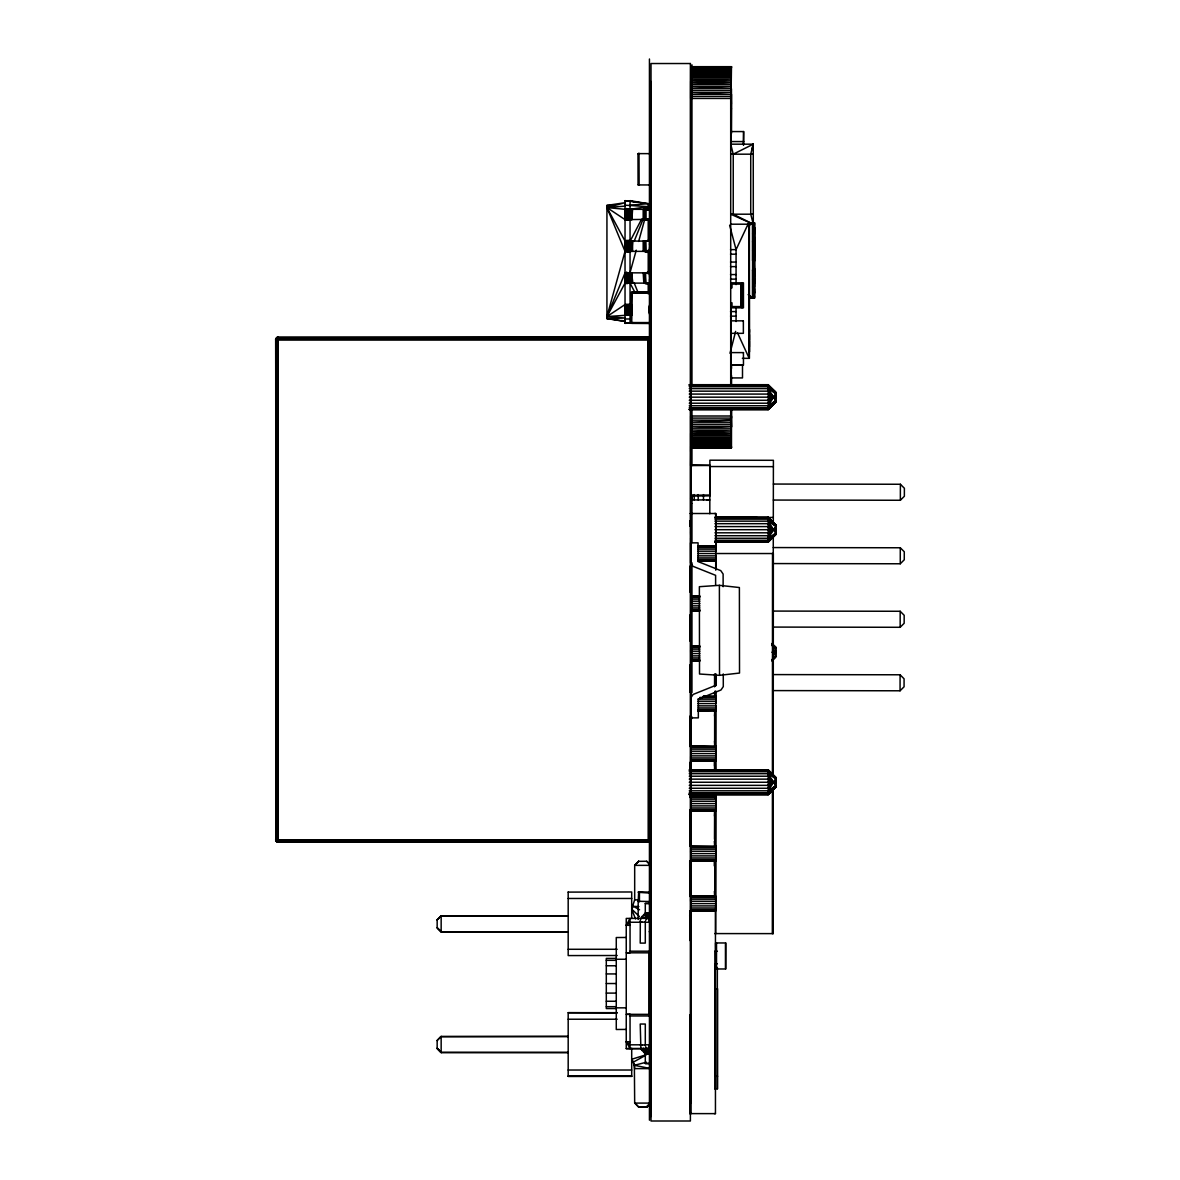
<?xml version="1.0" encoding="UTF-8"?>
<svg xmlns="http://www.w3.org/2000/svg" width="1180" height="1180" viewBox="0 0 1180 1180"><rect width="100%" height="100%" fill="white"/><g stroke="black" fill="none" stroke-linecap="round" stroke-linejoin="round"><path stroke-width="1.5" d="M689.71 894.411L690.064 891.077L690.064 896.431M689.976 861.061L689.725 866.061L690.079 860.707M689.754 796.058L689.828 797.473L689.754 792.724M689.769 762.708L690.123 766.041L690.123 762.472M715.537 911.093L691.038 911.078L690.949 1113.61L689.858 1113.61L689.902 1014.844M689.931 940.534L689.946 911.078M689.813 896.431L689.725 861.061M689.858 810.704L690.079 846.414M689.858 796.412L690.005 792.724M690.02 770.26L689.872 762.472M689.858 746.424L690.049 716.039M690.049 692.35L690.064 664.709M690.094 614.706L689.828 641.02M690.094 592.331L690.108 566.002M690.138 526.339L690.049 520.646L690.389 526M690.049 910.709L689.695 916.078M690.094 810.704L689.74 816.058L689.799 809.628L690.005 811.058M690.108 796.412L690.108 792.842M690.138 746.394L689.784 741.04L689.784 746.424M730.7 98.442L690.698 98.442L690.743 66.685L731.467 66.685L730.863 109.578M690.507 526L690.462 520.646M690.728 810.704L691.082 816.058L690.979 810.704M715.788 796.441L715.788 809.642L690.831 809.628C690.713 813.271 690.934 793.83 690.787 797.473L715.832 797.488L715.847 796.072M690.743 796.412L690.743 792.842M690.772 741.04L691.111 766.041L691.126 741.04M690.875 697.454L691.141 691.038M691.156 666.036L691.17 641.02M690.846 526L690.787 513.506M690.787 916.078L690.698 891.077L691.038 916.078M690.816 841.06L690.713 866.061L691.067 841.06M690.993 796.412L690.846 792.724M691.038 696.392L690.89 691.038M690.905 666.036L691.067 641.02M691.082 616.019L691.082 591.018M691.097 566.017L691.097 562.432M691.052 526L691.052 513.506M690.728 909.647L690.743 905.901L690.772 909.647L715.788 909.662L715.714 907.995L690.772 907.981L690.772 905.901L715.773 905.915C715.655 921.963 715.818 888.658 715.714 899.19L690.772 899.175L690.713 901.255L691.067 861.061M690.816 861.061L715.744 861.076L715.773 855.898L690.802 855.884L690.743 861.061L715.744 861.076L715.818 846.075L715.729 851.252L690.802 851.237L690.772 849.158L691.082 811.058L715.596 811.073M691.097 796.058L715.847 796.441L690.831 796.426L691.097 792.724M691.111 769.625L691.111 761.041L715.611 761.056M715.788 760.687L715.847 751.232L690.846 751.218L691.126 716.039M699.828 651.213L690.89 651.198L691.185 611.019M699.843 601.195L690.92 601.195L691.2 562.683M691.215 541L691.229 513.506L690.138 513.506L715.803 513.521L715.818 570.043M714.564 896.446L714.564 891.077L714.815 896.446M714.578 866.076L714.578 860.721M714.593 846.429L714.593 841.075M714.49 839.29L714.608 810.719M714.608 796.426L714.505 792.739M714.52 770.275L714.623 760.702M714.638 746.409L714.652 710.699M714.652 696.407L714.564 692.365M714.564 686.834L714.564 673.942M714.505 811.073L714.815 809.642L714.505 816.073M714.755 792.739L714.815 797.488M714.903 710.699L714.549 716.053M714.815 692.719L714.874 696.053M714.844 896.874L714.859 860.146M714.874 847.299L714.888 810.572M714.888 797.724L714.888 794.052M714.903 770.186L714.918 760.997M714.918 746.306L714.933 711.422M714.947 696.731L714.947 691.229M714.947 685.713L714.947 674.709M689.858 1113.61L715.449 1113.625L715.449 910.739M715.449 896.446L715.464 860.721M715.478 846.429L715.493 810.719M715.493 796.426L715.596 792.739M715.611 769.64L715.508 760.702M715.523 746.409L715.537 710.699M715.537 696.407L715.641 692.719M715.655 685.683L715.655 674.975M715.7 569.601L715.714 561.031L698.206 561.016M715.788 551.016L715.67 513.521L714.638 513.506M715.567 942.953L715.773 968.972L716.525 968.972L716.511 942.953M715.847 792.739L715.655 933.587L714.829 933.587L773.165 933.616L773.225 788.565M715.729 770.186L715.788 691.052M715.773 685.727L715.773 674.709M715.876 942.953L715.891 968.972L725.449 968.972L725.449 942.967L715.773 942.953M715.803 699.15L715.832 696.053L715.876 703.546L698.014 703.546M725.833 968.972L725.877 942.967M730.759 66.685L730.759 109.578L730.745 108.088M730.745 410.448L730.759 447.766M730.818 356.463L730.803 354.074L730.803 363.617L730.803 361.228M730.936 410.448L730.759 427.13L730.936 408.693M730.803 384.252L730.803 380.108M730.966 425.641L731.143 410.448L731.467 427.13L731.143 408.678M731.231 133.34L731.467 88.81M731.275 421.57L731.349 410.448M731.512 416.009L731.467 447.766L690.743 447.766L690.698 416.009L730.7 416.009M754.566 260.397L752.604 260.397L752.634 222.755L754.581 222.755L754.581 298.053L748.917 298.053M753.887 240.735L753.902 227.784L753.932 246.502M752.604 260.397L754.507 250.662L752.604 241.576L754.507 241.576L753.902 293.009L753.238 266.193L754.507 260.397L754.536 222.755M753.887 254.615L754.566 237.342L754.566 268.848M772.413 788.565L772.34 933.616L773.165 933.616M772.413 775.702L772.517 553.538L773.342 553.538L773.239 775.702M650.696 296.298L650.667 218.61M650.372 327.686L650.667 218.359L650.696 223.536M650.372 772.738L650.696 641.891M690.787 517.902L690.787 515.822M691.672 494.582L691.657 499.922L690.831 499.922L690.846 494.582M690.816 755.864L690.787 761.041L690.772 755.864L715.847 755.879M690.861 655.859L690.831 661.021L690.816 655.859L699.814 655.859M699.932 611.019L690.861 611.019L690.89 605.841L699.843 605.841M699.858 597.449L690.92 597.434L690.92 601.195L690.875 596.018L699.858 596.402M690.728 851.237L690.757 847.491L715.818 847.506M694.209 499.937L694.209 494.597M698.206 499.937L698.206 494.597M703.472 499.937L703.487 494.612M709.667 495.01L691.244 495.29M709.8 513.728L709.888 460.2L773.402 460.303L773.298 523.802M714.815 989.224L714.859 963.765L717.366 963.765M715.065 988.766L714.918 1076.278L717.602 1076.278M715.08 1088.786L715.095 1076.278M715.213 963.765L715.242 951.257M715.876 555.854L715.95 561.031L715.906 555.854L698.073 555.839M698.088 551.193L715.936 551.193L715.891 546.016M715.759 801.25L715.773 797.488L715.803 801.25L690.816 801.235M715.847 751.232L715.803 746.055M715.803 701.23L715.876 697.469L699.814 697.469M715.788 899.19L715.714 901.269L690.772 901.255M717.278 1088.786L717.351 967.408M730.759 87.32L731.054 109.578M730.745 88.81L730.863 87.32L730.936 104.017M731.04 92.881L731.054 87.32M731.29 367.408L731.29 384.931M754.522 232.165L754.536 227.784L752.619 227.784M773.003 714.343L773.077 659M773.106 644.487L773.284 535.602M773.033 690.595L900.06 690.787L900.089 674.783L773.062 674.591M773.136 627.082L900.163 627.288L900.178 611.27L773.165 611.078M773.239 563.568L900.266 563.775L900.281 547.771L773.269 547.564M773.342 500.055L900.355 500.261L900.384 484.257L773.357 484.051M650.696 250.101L650.534 264.925L650.682 218.079M650.696 835.381L650.696 893.688M690.698 465.864L690.787 445.966M690.713 465.481L690.802 445.819M690.698 534.57L690.698 433.325M715.818 753.563L715.862 746.439L690.802 746.04L690.772 751.218L690.846 749.138L715.847 749.153M690.728 849.158L690.743 847.491M690.713 899.175L690.787 897.493L715.788 897.508M715.921 551.193L715.744 540.838L715.965 546.399L698.103 546.384M697.955 711.038L715.832 710.67L715.847 705.876L698.014 705.861M650.534 913.792L650.696 885.59L650.696 925.71M650.49 1015.036L650.372 1034.462L650.696 839.128M650.534 1088.978L650.372 1117.239L650.696 1026.6M690.787 519.584L690.772 521M715.788 747.486L715.876 746.055M715.773 811.073L715.818 805.896L690.816 805.881M730.951 88.81L731.261 87.32M731.364 108.088L731.261 109.578L731.04 104.017M731.054 427.13L731.04 421.57M650.696 248.036L650.534 264.925L650.696 244.216M650.696 940.401L650.696 871.563M690.698 451.571L690.728 446.232M754.536 298.053L754.522 288.643M650.534 264.925L650.696 246.296M650.372 928.483L650.534 909.161M650.372 1038.503L650.696 1095.424M650.534 1083.52L650.534 1064.183M690.743 550.072L691.008 526.605L690.698 532.505M646.905 251.163L650.696 251.163L650.534 253.626L650.372 238.626M650.564 292.109L650.623 323.364L631.507 323.32L650.239 323.394L650.696 292.581M650.534 310.856L650.372 323.984L650.696 304.381C648.41 303.555 648.41 315.709 650.696 314.883M690.846 650.298L691.008 639.678L691.008 667.172L690.698 650.298M699.902 661.036L691.156 661.021L690.89 696.407L691.008 689.681M691.008 767.192L691.008 739.698L691.008 817.209M690.846 850.81L691.008 839.717L691.008 867.212L690.698 850.81M650.696 293.097L650.696 318.969M650.696 298.879L650.372 323.364L650.121 292.965L631.698 293.038L631.757 322.568L650.121 322.568M691.451 447.766L691.465 446.674L695.109 446.63M650.446 218.389L650.534 221.869L650.696 219.377L625.031 219.598L606.933 207.577L625.031 202.695L606.933 205.409L606.933 318.6L625.031 321.462L621.742 320.429M649.561 308.024L649.678 304.588L650.696 304.602L650.696 293.274M650.372 323.984L650.239 304.396M650.372 884.307L650.696 908.187M699.843 646.404L690.846 646.021L690.861 651.198M690.846 899.072L691.008 889.72L691.008 917.229L690.698 899.072M690.802 896.077L715.729 896.092M714.844 746.055L714.534 741.055M714.8 846.075L714.49 841.075M650.239 283.126L650.534 270.382L650.696 272.875L625.09 272.831L606.933 316.565L625.031 318.025L606.933 318.6M650.239 314.883L650.372 292.109L631.639 292.153M650.696 246.119L650.696 278.436M625.031 206.117L606.933 207.577L625.031 251.34L606.933 316.565L631.89 314.868L631.256 304.588L625.798 304.588L625.282 314.868L625.533 304.588M650.696 158.71L650.534 164.949L650.372 153.017L650.667 165.244M690.934 495.541L690.698 498.668M650.696 895.9L650.534 902.803M649.561 244.511L649.988 241.074M649.561 276.268L649.988 272.831M690.698 762.029L690.698 756.572M650.696 151.719L650.534 156.099L650.696 154.256M640.224 922.111L645.298 922.14L645.298 943.1L640.224 943.1L640.312 920.194L641.92 916.565M630.813 314.868L626.049 314.883L626.049 304.588L626.433 314.883L626.433 304.588L626.801 314.883L627.76 304.588L628.276 314.883L628.276 304.588L631.315 304.588L631.256 314.883L628.837 314.883M650.696 337.259L650.696 305.517M646.935 209.317L644.472 209.332L643.823 219.613L643.823 209.332M646.935 241.074L644.472 241.074L643.823 251.369L643.823 241.074M646.935 272.831L644.472 272.831L643.823 283.126L643.189 272.831M650.372 285.383L650.239 272.831M650.372 317.14L650.239 314.677M634.678 899.735L631.698 909.19L635.504 918.91M753.932 253.213L754.522 237.342M649.87 907.154L650.696 899.735M649.87 1027.854L650.696 1020.331M690.698 577.92L690.787 562.55L691.2 566.017M649.443 337.495L276.356 337.893L277.477 337.259L648.838 337.259L648.838 339.663L275.619 339.663L650.696 339.663L650.357 338.424L648.189 337.17L648.189 842.255L650.696 839.762L275.619 839.762L275.958 841.015L278.126 842.255L278.126 337.17L275.707 339.014L276.356 841.532L275.958 338.424L648.189 338.424L648.838 842.181L277.477 842.181L649.443 841.93M754.507 260.397L752.604 270.146L752.634 298.053L748.268 294.735M649.959 839.762L650.357 841.015L650.608 839.762M645.298 912.922L650.372 912.922L649.074 916.668L645.519 920.341M650.372 912.922L649.074 916.639L644.663 914.087L649.959 914.942L650.372 913.04L645.047 913.644L649.959 914.942L647.761 917.937L641.92 916.713L645.047 913.467M753.297 214.2L730.73 214.2L753.238 224.2L733.237 214.2L733.237 154.182L753.238 144.181L750.731 154.182L750.731 214.2L753.297 224.2L730.73 224.2M752.044 149.181L753.297 144.181L730.73 144.181L733.237 154.182M730.007 353.277L735.642 331.388M630.622 272.831L630.622 283.126L629.987 272.831L636.256 250.175M638.646 241.458L644.87 218.816M647.26 210.114L648.218 206.633L625.031 205.173M275.707 839.762L275.958 841.015L276.356 839.762M649.959 339.663L650.357 338.424L650.608 339.663M634.088 241.413L643.498 218.226M646.861 209.937L648.218 206.633L630.046 209.303L630.622 219.613L630.622 209.332M650.372 323.32L650.18 322.243M748.43 223.344L736.069 249.629L736.069 284.616M631.197 322.951L631.256 292.404L650.696 292.109M638.174 901.417L638.69 891.756M650.696 901.313L649.413 901.83L650.696 901.417M650.623 323.084L631.197 322.76L631.89 292.832M641.61 219.156L630.179 241.074M646.566 209.76L648.218 206.633L644.014 209.627M625.031 283.097L606.933 316.565L625.031 304.573L631.89 304.588L631.89 314.883M630.046 925.297L626.241 925.297L630.046 918.423L630.046 952.806L626.241 952.806L649.103 952.821L649.103 1014.358L626.241 1014.328L630.046 1014.358M633.35 906.211L631.698 909.087L639.442 916.55M689.253 405.743L768.21 405.743L775.717 393.751L768.21 386.627L689.253 386.627M714.962 538.257L768.21 538.257L775.717 526.28L768.21 521.147L714.962 521.147M689.253 790.807L768.21 790.807L775.717 778.83L768.21 771.69L689.253 771.69M689.253 403.206L768.21 403.206L771.956 397.173L768.21 391.155L689.253 391.155M714.962 535.72L768.21 535.72L771.956 529.702L768.21 523.684L714.962 523.684M689.253 788.269L768.21 788.269L771.956 782.252L768.21 776.219L689.253 776.219M689.253 400.286L768.21 400.286L770.157 397.173L768.21 394.076L689.253 394.076M714.962 532.814L768.21 532.814L770.157 529.702L768.21 526.59L714.962 526.59M689.253 785.364L768.21 785.364L770.157 782.252L768.21 779.139L689.253 779.139M714.52 761.056L714.52 766.056M714.475 861.076L714.475 866.076M648.189 841.532L649.443 839.762M768.21 403.206L775.717 394.769L774.714 397.173L775.717 399.592L768.21 391.155M768.21 535.72L775.717 527.298L774.714 529.702L775.717 532.106L768.21 523.684M768.21 788.269L775.717 779.833L774.714 782.252L775.717 784.656L768.21 776.219M689.253 409.062L768.21 409.062L775.717 401.406L768.21 407.734L689.253 407.734M772.708 658.189L775.717 656.449L771.956 660.549M644.177 1052.486L647.761 1048.873L649.074 1050.466L650.372 1054.05L645.298 1054.065M638.69 1107.002L646.684 1106.899L650.696 1102.887L646.684 1107.091L638.69 1107.091L634.678 1102.887L638.69 1107.091M650.18 293.274L650.696 292.714L631.197 292.714L631.698 293.274M631.698 322.184L631.507 323.335M714.962 542.181L768.21 542.181L775.717 534.688L775.717 524.716L768.21 517.224L714.962 517.224M437.161 919.795L441.158 915.798L568.185 915.798L441.158 915.842L437.161 919.854L441.158 915.754L441.158 931.861L568.185 931.817L441.158 931.802L437.161 927.863L437.161 919.751M771.956 660.962L775.717 657.216L775.717 647.23L771.956 643.498M437.161 1040.598L441.158 1036.335L437.161 1040.347L437.161 1048.607L441.158 1052.604L568.185 1052.59M689.253 794.73L768.21 794.73L775.717 787.237L775.717 777.251L768.21 769.773L689.253 769.773M646.684 1106.884L650.696 1102.887L646.684 1107.091M900.355 500.261L904.367 496.264L904.382 488.255L900.384 484.257M900.266 563.775L904.264 559.777L904.278 551.768L900.281 547.771M900.163 627.288L904.16 623.291L904.175 615.282L900.178 611.27M900.06 690.787L904.072 686.79L904.072 678.795L900.089 674.783M689.253 384.695L768.21 384.695L775.717 392.188L775.717 402.174L768.21 408.487L771.956 404.755M691.421 465.569L709.387 465.466M775.717 534.23L768.21 541.989L714.962 541.989M650.623 901.55L638.174 901.284M768.21 407.734L775.717 400.595L768.21 388.618L689.253 388.618M768.21 409.062L775.717 401.938L768.21 409.652L689.253 409.652M714.962 540.263L768.21 540.263L775.717 533.124L768.21 521.147L775.717 525.484L768.21 517.814L714.962 517.814M775.717 534.452L768.21 541.591L714.962 541.591M689.253 773.697L768.21 773.697L775.717 785.673L768.21 792.812L689.253 792.812M689.253 794.14L768.21 794.14L775.717 787.001L768.21 792.812L775.717 786.47M775.717 534.688L768.21 541.591L775.717 533.921L768.21 540.263M768.21 794.14L775.717 787.237M768.21 408.487L775.717 401.702M771.956 660.151L775.717 656.759M689.253 793.565L768.21 793.565L775.717 786.78M768.21 793.565L775.717 787.163L768.21 794.524L689.253 794.524M771.956 659.62L775.717 656.449M748.43 226.221L751.203 223.905M768.21 400.286L771.956 397.173L768.21 394.076M768.21 532.814L771.956 529.702L768.21 526.59M768.21 785.364L771.956 782.252L768.21 779.139M650.239 282.92L646.905 282.92M626.241 925.297L630.046 922.244L642.171 922.244M276.356 339.663L278.126 338.424M768.21 405.743L775.717 400.595M768.21 538.257L775.717 533.124M772.708 657.702L775.717 655.652L773.519 652.23L775.717 648.808L772.708 646.743M768.21 790.807L775.717 785.673M650.696 892.301L649.413 893.054L638.174 892.301M649.87 1061.292L650.696 1068.608L634.368 1065.304L633.35 1062.118L645.77 1055.245M691.17 464.876L691.111 496.116M648.838 337.259L276.872 337.495L278.126 337.893M277.477 842.181L648.838 842.181M278.126 841.532L276.872 841.93L276.872 339.663L278.126 339.014L278.126 841.532L276.872 839.762M631.698 1059.271L645.593 1054.935M634.368 1065.304L646.419 1062.192M641.92 1050.392L640.888 1048.622L641.92 1050.215L647.761 1048.873M276.872 337.495L278.126 337.259M633.675 322.745L625.031 323.364L625.031 200.644L648.218 203.697L630.046 205.173M633.675 322.642L630.046 323.364L630.046 200.644L648.218 203.697M719.52 675.329L739.521 673.057L739.388 587.537L719.387 585.324L699.371 586.696L699.519 674.016L719.52 675.329L719.387 585.324M730.7 408.664L730.7 420.154L690.698 422.204L730.7 422.204M726.025 67.85L731.482 67.776L690.728 68.381M650.623 153.695L649.413 153.695M639.442 184.877L638.174 184.935L638.247 153.621M630.813 219.598L628.837 219.613L628.837 209.332L628.276 219.613L628.276 209.317L631.315 209.317L631.256 219.613L625.798 219.613L625.798 209.317L631.315 209.317L631.89 219.613L632.583 209.332M631.89 272.831L632.583 283.126L631.89 272.831L631.89 283.126L631.256 272.831L625.798 272.831L626.049 283.126L631.315 283.126L631.256 272.831L628.276 272.831L628.276 283.126L630.813 283.112M649.988 209.126L646.684 209.126M649.988 219.406L646.788 219.406M646.684 240.882C652.968 237.372 652.776 256.901 644.472 251.369L644.472 241.074L649.678 241.074M646.788 251.163L649.988 251.163M646.684 272.639C652.968 269.129 652.776 288.658 644.472 283.126L644.472 272.831L649.678 272.831M646.788 282.92L649.988 282.92M691.465 66.758L731.467 66.758L690.743 66.758L730.745 66.965M691.465 447.692L731.467 447.486L690.743 447.486L730.745 447.692M650.18 153.621L649.413 153.621L650.696 153.636L650.431 184.95L649.413 184.877L650.313 184.877M649.988 209.332L644.472 209.332L644.472 219.613L646.935 219.613M627.76 241.074L628.276 251.369L631.315 251.369L631.256 241.074C621.536 236.207 623.881 256.842 630.813 251.355M644.472 251.369L647.51 251.369M644.472 283.126L647.51 283.126M644.472 219.613L649.988 219.613M644.472 272.831L648.027 272.831M690.743 66.965L731.467 66.965M690.743 67.304L731.467 67.304M730.73 69.104L690.728 69.104L730.73 69.974L690.728 69.974L730.73 70.948L690.728 70.948L730.73 72.039L690.713 72.039L730.73 73.248L690.713 73.248M690.713 74.576L730.715 74.576M690.713 75.992L730.715 75.992L690.713 77.511L730.715 77.511M690.713 79.119L730.715 79.119L690.698 80.8L730.715 80.8L690.698 82.57L730.715 82.57L690.698 84.4L730.715 84.4M690.698 86.302L730.7 86.302L690.698 88.235L730.7 88.235M690.698 90.226L730.7 90.226M690.698 92.246L730.7 92.246L690.698 94.297L730.7 94.297L730.7 385.167M690.698 96.377L730.7 96.377M731.01 141.571L743.71 141.571M650.696 153.636L638.174 153.621L639.442 153.621L638.69 153.621L638.69 184.95L638.557 153.621M730.73 154.182L753.297 154.182M650.696 164.271L650.372 153.017M650.534 174.271L650.637 209.509M638.174 184.935L650.696 184.95M625.031 200.777L630.046 200.777M650.372 206.869L650.46 210.011M646.905 209.126L650.696 209.126M625.282 251.355L625.164 241.074L625.533 251.369L625.031 241.074L606.933 207.577L625.031 209.303L650.696 209.332M625.09 219.598L630.371 219.598M644.472 209.332L644.973 219.613L650.696 219.628M752.619 224.038L754.536 224.038M754.551 232.165L754.536 227.784L754.566 237.342M752.604 233.773L754.522 233.773M646.905 240.882L650.696 240.882M650.696 241.089L625.031 241.074M730.538 249.629L736.069 249.629L729.624 225.188M752.604 250.662L754.507 250.662M625.09 251.355L650.696 251.369M730.538 254.187L736.069 254.187M730.538 262.063L736.069 262.063M730.538 266.621L736.069 266.621M754.507 270.146L752.604 270.146L754.507 279.232L752.604 279.232M646.905 272.639L650.696 272.639M730.538 274.571L736.069 274.571M754.566 276.71L753.932 251.959M730.538 279.129L736.069 279.129M730.759 282.831L743.444 282.831L743.444 307.832L730.759 307.832M650.696 283.126L625.09 283.112L625.031 272.831L625.282 283.112M754.566 283.466L753.887 267.594M752.604 287.02L754.522 287.02L754.522 268.848L754.522 293.009L752.619 293.009M730.759 287.832L731.998 287.832L731.998 284.085L740.76 284.085L740.76 306.579L731.998 306.579L731.998 302.832L730.759 302.832M740.76 287.832L742.014 287.832M753.887 280.058L753.902 293.009M752.619 296.77L754.536 296.77M650.534 302.139L650.696 313.172M740.76 302.832L742.014 302.832M730.538 311.579L736.069 311.579M650.696 314.677L649.678 314.677L649.561 311.255M730.538 316.137L736.069 316.137M625.031 318.983L630.046 318.983M625.031 323.217L630.046 323.217M742.368 358.337L749.418 358.337L749.418 223.522M689.253 384.901L768.21 384.901L775.717 392.262L768.21 386.627L775.717 392.955M689.253 385.285L768.21 385.285L775.717 392.188M689.253 397.173L775.717 397.173M689.253 409.46L768.21 409.46L775.717 402.085L768.21 409.652L768.21 384.695M690.698 418.089L730.7 418.089L730.7 424.225L690.698 424.225M690.698 420.154L730.7 420.154M690.698 426.216L730.7 426.216L690.698 428.163L730.7 428.163M690.698 430.051L730.715 430.051L690.698 431.88L730.715 431.88L690.698 433.65L730.715 433.65L690.713 435.332L730.715 435.332M690.713 436.939L730.715 436.939L690.713 438.459L730.715 438.459M690.713 439.875L730.715 439.875M730.73 441.202L690.713 441.202L730.73 442.412L690.713 442.412L730.73 443.503L690.728 443.503L730.73 444.491L690.728 444.491L730.73 445.347L690.728 445.347M730.745 446.084L690.728 446.084L730.745 446.674M690.728 446.674L731.482 446.674M690.743 447.146L731.467 447.146M690.743 447.692L731.467 447.692M690.846 464.861L710.213 465.348L710.109 495.836L690.846 496.116L690.846 526.605M706.835 499.951L709.829 499.951L690.831 499.922M714.962 517.43L768.21 517.43L775.717 524.79M714.962 519.141L768.21 519.141L775.717 525.484M714.962 529.702L775.717 529.702M698.206 546.016L715.714 546.016M698.088 547.432L715.95 547.446M698.088 549.113L715.95 549.128M698.073 553.509L715.936 553.523M715.006 553.523L773.342 553.538M698.088 557.919L715.936 557.919M698.088 559.586L715.95 559.6M698.088 560.633L715.95 560.648M691.008 561.665L691.008 576.607L690.757 562.329M691.185 596.018L699.932 596.018M690.92 599.115L699.843 599.115M690.92 603.511L699.843 603.526M690.934 611.019L690.92 607.921L699.843 607.921M690.875 609.588L699.843 609.603M690.875 610.65L699.858 610.65M691.17 646.021L699.917 646.035M690.905 647.451L699.828 647.451M690.89 649.133L699.828 649.133M771.956 652.23L775.717 652.23M690.89 653.528L699.814 653.528M699.828 657.939L690.89 657.924L690.89 659.605L699.828 659.605M699.828 660.653L690.831 661.021M703.398 696.038L715.891 696.421L703.383 696.421M698.014 699.135L715.876 699.15M698.014 701.215L715.876 701.23M698.014 707.941L715.876 707.956L715.803 705.876M698.014 709.623L715.876 709.623L715.876 710.685L697.97 710.67M691.111 746.04L715.862 746.439M690.861 747.471L715.862 747.486M690.846 753.548L715.847 753.563M690.787 761.041L690.787 759.625L715.847 759.64L715.788 757.958M690.861 760.672L715.862 761.056M689.253 770.363L768.21 770.363L775.717 777.723M689.253 782.252L775.717 782.252M690.831 799.155L715.832 799.17M690.816 803.551L715.818 803.565M690.816 807.961L715.832 807.976M715.847 811.073L690.831 810.675L690.757 809.628M691.067 846.06L715.818 846.458L690.816 846.444M690.802 849.158L715.803 849.172M690.802 853.568L715.803 853.583L715.729 857.978L690.802 857.963L690.728 859.645L715.803 859.66M638.69 861.356L646.684 861.253L650.696 865.353L634.678 865.368L634.678 899.853L638.247 899.853M650.534 879.233L650.372 851.031L650.696 877.419M650.534 877.419L650.696 887.419M638.424 891.829L650.696 892.169M568.185 892.11L631.698 891.977L631.698 918.438M691.052 896.077L715.788 896.461M568.185 898.467L631.698 898.467M638.174 901.8L638.174 919.456M650.372 903.364L645.298 903.393L645.298 913.069M690.772 903.57L715.773 903.585M645.298 903.541L650.372 903.541M715.788 910.709L690.787 910.694L690.772 909.647M644.605 922.244L650.047 922.244M649.413 931.772L650.696 932.185L649.413 931.772L650.313 931.802L650.49 940.357M626.241 937.466L616.27 937.54L616.27 1029.491L626.241 1029.417M568.185 949.281L617.184 949.281M630.046 951.198L650.047 951.198M617.184 955.52L568.185 955.579L568.185 891.977M616.27 958.396L606.299 958.396L606.299 1008.561L616.27 1008.561M616.27 959.252L626.241 959.252M606.299 960.328L616.27 960.328M606.299 965.771L616.27 965.771M606.299 973.928L616.27 973.928M606.299 983.53L616.27 983.53M606.299 993.103L616.27 993.103M606.299 1001.26L616.27 1001.26M606.299 1006.688L616.27 1006.688M616.27 1007.838L626.241 1007.838M617.184 1012.676L568.185 1012.661L568.185 1076.381L631.698 1076.381L631.698 1048.253M568.185 1012.706L617.184 1012.868M630.046 1015.965L650.047 1015.965M568.185 1019.225L617.184 1019.225M568.185 1052.413L441.158 1052.354L437.161 1048.341L441.158 1052.59L441.158 1036.601L568.185 1036.335M441.158 1036.556L568.185 1036.586M630.046 1014.328L630.046 1048.622L626.241 1041.763L630.046 1041.763M642.171 1044.816L630.046 1044.816L626.241 1041.763M644.605 1044.816L650.047 1044.816L650.047 922.14M640.224 1044.964L645.298 1044.993L645.298 1024.034L640.224 1024.034L640.888 1048.769M649.103 922.244L649.103 918.335L626.241 918.423L626.241 1048.622L649.103 1048.548L649.103 1044.713M626.241 1048.622L649.103 1048.622M645.298 1063.446L650.372 1063.416M650.372 1063.593L645.298 1063.563L645.298 1053.888M650.696 1068.608L634.678 1068.608L634.368 1065.098L631.698 1059.065L633.35 1062.133M568.185 1070.024L631.698 1070.024M568.185 1076.086L631.698 1076.086M568.185 1076.337L631.698 1076.278M650.696 1082.724L650.372 1054.477L650.696 1080.851M650.696 1090.851L650.534 1080.851M650.696 1103.094L634.678 1103.094L634.368 1065.201M709.873 466.543L773.387 466.646M715.242 517.371L756.985 517.43M767.87 517.445L773.313 517.46M691.185 591.018L691.17 616.019M714.859 951.257L717.381 951.257M714.844 988.766L717.558 988.766L717.573 1088.786L714.638 1088.786M714.357 1113.625L715.449 1113.625M638.174 153.695L639.442 153.695L638.424 153.71M644.472 241.074L645.357 251.369L645.357 241.089L645.667 251.369L645.667 241.089M628.837 251.369L629.412 241.074M628.837 283.126L629.412 272.831M644.973 219.613L645.357 209.332M626.049 283.126L626.049 272.831L626.433 283.126C626.816 249.541 626.772 306.195 627.259 272.831L627.76 283.126M625.282 219.598L625.09 209.317M626.049 314.883L625.798 304.588M650.239 304.588L650.372 302.139L650.696 306.505M630.179 304.588L630.622 314.883L630.622 304.588M650.431 314.883L650.372 291.475L650.534 308.629M606.933 205.409L612.361 205.585M645.608 272.846L645.667 283.141L644.973 272.846M638.852 906.609L633.35 906.329L639.56 909.765M606.933 318.467L625.031 321.314M630.046 200.644L635.002 202.237M772.708 646.271L775.717 647.997L771.956 644.841M768.21 388.618L775.717 393.751M768.21 773.697L775.717 778.83M773.21 523.92L775.717 525.852M771.956 645.475L775.717 648.366M773.21 776.47L775.717 778.402M771.956 644.575L775.717 647.23M748.43 294.587L752.589 298.053L752.589 222.755M775.717 778.033L768.21 771.69L775.717 777.487L768.21 770.363M771.956 644.118L775.717 647.319L771.956 643.631M775.717 392.645L768.21 385.285M768.21 518.389L775.717 525.174L768.21 517.43M771.956 644.31L775.717 647.702M768.21 517.814L775.717 524.952L768.21 517.224L768.21 542.181M768.21 769.965L775.717 777.34M646.684 861.253L650.696 865.368M644.177 914.471L647.761 918.099M645.519 1046.763L647.761 1049.035M641.92 1050.215L645.047 1053.475M437.161 1048.356L441.158 1052.457M648.189 337.893L649.443 339.663M643.321 1048.224L646.316 1052.84M630.046 283.097L635.002 292.493M649.959 1052.162L649.074 1050.288L644.663 1052.87L649.959 1052.014L650.372 1053.888L645.047 1053.342L649.959 1052.014L650.372 1054.065M737.529 332.878L749.197 358.337L749.197 223.522L749.389 352.053L749.389 329.308L749.403 332.288M634.088 282.743L638.115 292.684M275.707 339.014L275.958 841.015M649.87 1061.1L650.696 1068.52M690.698 538.11L691.008 576.607M629.987 241.074L630.622 251.369L630.622 241.074M627.76 251.369L627.259 241.074C626.772 274.439 626.816 217.799 626.433 251.369M627.76 272.831L628.276 283.126M650.534 270.382L650.696 273.76M626.433 272.831L626.801 283.126M649.561 247.741L649.678 251.178M649.561 279.498L649.678 282.92M625.533 209.317L625.798 219.613M625.533 241.074L625.798 251.369M625.533 272.831L625.798 283.126M650.534 221.869L650.696 229.141M650.239 240.882L650.431 251.369M650.239 272.639L650.431 282.92M715.891 711.053L715.803 709.623M690.728 896.077L690.743 897.493M691.465 66.965L691.465 67.776M650.549 184.272L650.696 200.674M650.534 185.526L650.696 204.465M754.536 293.009L753.887 288.643M731.143 425.641L731.261 427.13L731.335 408.723M730.951 425.641L730.863 427.13M650.608 184.493L650.696 197.178M650.372 933.793L650.401 939.088M715.788 759.64L715.862 760.687M715.832 809.642L715.773 810.69M690.802 859.645L690.802 860.692M715.803 707.956L715.876 709.623M690.787 759.625L690.772 757.944L715.847 757.958L715.773 755.879M749.403 334.574L749.403 340.194M749.374 346.787L749.374 341.153M730.966 88.81L731.349 104.017M731.113 364.753L731.128 384.931M730.892 308.128L730.892 320.945M730.907 331.905L730.818 385.727M723.134 586.696L723.119 574.055L720.788 570.633L698.088 561.591L698.058 542.844L690.551 542.859L690.595 562.86L692.911 566.282L715.611 575.324L715.626 585.324M723.266 673.942L723.296 686.583L720.98 690.005L698.309 699.121L698.339 717.868L690.831 717.883L690.802 697.882L693.117 694.445L715.788 685.344L715.773 673.677M690.846 605.841L690.92 607.921M690.728 855.884L690.802 857.963M768.21 769.773L768.21 794.73M753.887 266.193L753.873 268.848M753.238 144.181L753.297 224.2M743.503 131.57L743.503 145.184L743.71 131.57L731.01 131.57L731.01 145.184M742.028 282.831L742.028 307.832M736.069 306.712L736.069 321.535M731.512 94.297L731.512 133.325M731.512 364.605L731.512 368.455M731.512 375.624L731.512 384.99M731.512 408.664L731.512 418.089M691.952 64.826L691.952 384.842M691.952 408.723L691.952 465.672M691.952 496.043L691.952 503.241M691.952 503.639L691.952 542.549M691.952 562.757L691.952 692.586M691.952 716.909L691.952 718.532M691.008 151.719L691.008 252.594M691.008 378.131L691.008 416.245M691.008 464.861L691.008 543.316M691.008 589.661L691.008 617.17M691.008 684.135L691.008 734.137M691.008 926.861L691.008 1027.736M690.698 81.287L690.698 1103.241M650.696 81.287L650.696 1103.241M650.372 151.719L650.372 253.626M650.357 338.424L650.357 841.015M649.988 304.396L649.988 314.883M649.678 240.882L649.678 251.369M649.678 272.639L649.678 283.126M649.443 59L649.443 1120.189M648.218 203.565L648.218 210.261M648.218 219.215L648.218 241.163M648.218 250.116L648.218 273.893M648.218 282.831L648.218 293.894M643.189 209.332L643.189 219.613M643.189 241.074L643.189 251.369M639.442 893.054L639.442 901.83M632.583 251.369L632.583 241.074L631.89 251.369L631.256 241.074L628.276 241.074L628.276 251.369M631.89 209.332L631.89 219.613M629.412 209.332L629.412 219.613M629.412 304.588L629.412 314.883M627.76 209.317L627.76 219.613L627.259 209.317C626.772 242.682 626.816 186.042 626.433 219.613M627.76 304.588L627.76 314.883M627.259 314.883L626.801 304.588L626.801 314.883M626.049 209.317L626.049 219.613M626.049 241.074L626.049 251.369M715.744 534.112L715.744 536.192L715.773 531.015L715.744 534.112M715.788 515.837L715.773 521.014L715.759 515.837M753.917 284.483L753.902 288.215L753.887 284.483M753.902 233.537L753.887 236.325L753.902 232.593L753.917 233.537M775.717 395.934L775.717 398.427L774.714 397.173L775.717 395.934M775.717 528.463L775.717 530.941L774.714 529.702L775.717 528.463M775.717 650.976L775.717 653.469L774.714 652.23L775.717 649.811L773.519 652.23L775.717 654.635L774.714 652.23L775.717 650.976M775.717 781.013L775.717 783.49L774.714 782.252L775.717 781.013M650.357 839.762L649.959 841.532L649.959 337.893L650.357 839.762M648.838 839.762L648.189 841.015L278.126 841.015L277.477 839.762L648.838 839.762M638.69 861.253L634.678 865.265L638.69 861.253M690.389 63.528L651.006 63.528L651.006 1121L690.389 1121L690.389 63.528M743.371 320.842L730.833 320.842L730.833 333.335L743.371 333.335L743.356 320.842M743.474 352.599L730.936 352.599L730.936 365.092L743.474 365.092L743.429 352.599M742.5 365.166L731.217 365.166L731.246 377.925L742.5 377.925L742.5 365.166M645.667 209.332L645.667 219.628L645.608 209.332M441.158 931.743L437.161 927.746L441.158 931.846"/></g></svg>
